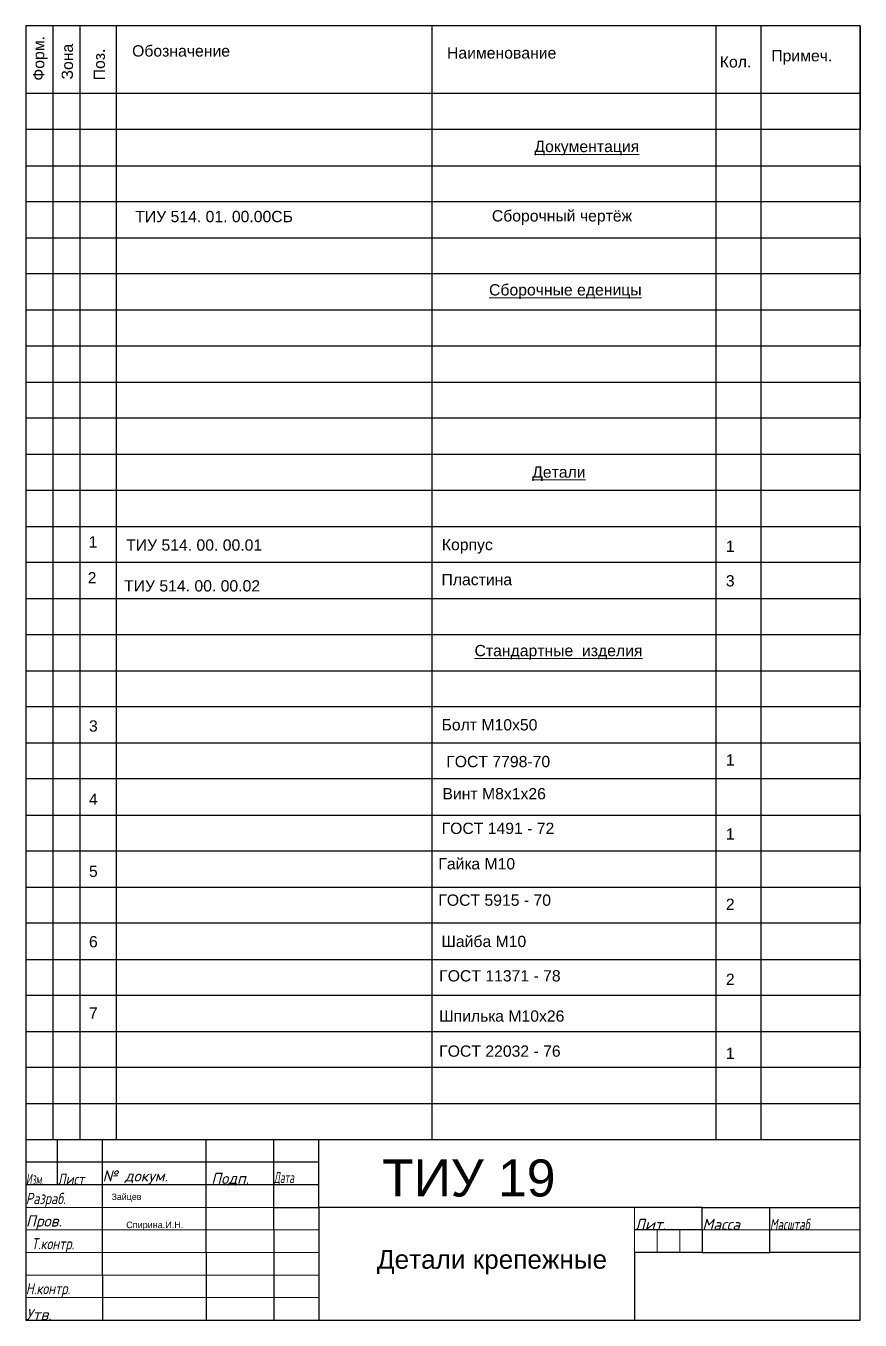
# Model space of a CAD drawing. Header units: millimetres. Extents: x 2360 to 3051, y 1470 to 1767.
# Drawn here: x 2865.7 to 3050.7, y 1469.8 to 1756.8 of the extents above; entities that cross this region are included whole.
import ezdxf

# ---------------------------------------------------------------- set-up
doc = ezdxf.new("R2010")
doc.units = ezdxf.units.MM
doc.styles.get("Standard").update_dxf_attribs({"font": 'arial.ttf'})

msp = doc.modelspace()

# ---------------------------------------------------------------- linework, layer by layer
at = {"lineweight": 30}
for p, q in [((3050.71, 1756.777), (2865.71, 1756.777)), ((2865.71, 1756.777), (2865.71, 1469.777)), ((2871.71, 1756.777), (2871.71, 1509.777)), ((2877.71, 1756.777), (2877.71, 1509.777)), ((2885.71, 1756.777), (2885.71, 1509.777)), ((2955.71, 1756.777), (2955.71, 1509.777)), ((3018.71, 1756.777), (3018.71, 1509.777)), ((3028.71, 1756.777), (3028.71, 1509.777)), ((3050.71, 1469.777), (3050.71, 1756.777)), ((3050.71, 1756.777), (3050.71, 1741.777)), ((3050.71, 1741.777), (2865.71, 1741.777)), ((3050.71, 1741.777), (3050.71, 1733.777)), ((3050.71, 1733.777), (2865.71, 1733.777)), ((2865.71, 1725.777), (3050.71, 1725.777)), ((3050.71, 1725.777), (3050.71, 1717.777)), ((3050.71, 1717.777), (2865.71, 1717.777)), ((2865.71, 1709.777), (3050.71, 1709.777)), ((3050.71, 1709.777), (3050.71, 1701.777)), ((3050.71, 1701.777), (2865.71, 1701.777)), ((2865.71, 1693.777), (3050.71, 1693.777)), ((3050.71, 1693.777), (3050.71, 1685.777)), ((3050.71, 1685.777), (2865.71, 1685.777)), ((2865.71, 1677.777), (3050.71, 1677.777)), ((3050.71, 1677.777), (3050.71, 1669.777)), ((3050.71, 1669.777), (2865.71, 1669.777)), ((2865.71, 1661.777), (3050.71, 1661.777)), ((3050.71, 1661.777), (3050.71, 1653.777)), ((3050.71, 1653.777), (2865.71, 1653.777)), ((2865.71, 1645.777), (3050.71, 1645.777)), ((3050.71, 1645.777), (3050.71, 1637.777)), ((3050.71, 1637.777), (2865.71, 1637.777)), ((2865.71, 1629.777), (3050.71, 1629.777)), ((3050.71, 1629.777), (3050.71, 1621.777)), ((3050.71, 1621.777), (2865.71, 1621.777)), ((2865.71, 1613.777), (3050.71, 1613.777)), ((3050.71, 1613.777), (3050.71, 1605.777)), ((3050.71, 1605.777), (2865.71, 1605.777)), ((2865.71, 1597.777), (3050.71, 1597.777)), ((3050.71, 1597.777), (3050.71, 1589.777)), ((3050.71, 1589.777), (2865.71, 1589.777)), ((2865.71, 1581.777), (3050.71, 1581.777)), ((3050.71, 1581.777), (3050.71, 1573.777)), ((3050.71, 1573.777), (2865.71, 1573.777)), ((2865.71, 1565.777), (3050.71, 1565.777)), ((3050.71, 1565.777), (3050.71, 1557.777)), ((3050.71, 1557.777), (2865.71, 1557.777)), ((2865.71, 1549.777), (3050.71, 1549.777)), ((3050.71, 1549.777), (3050.71, 1541.777)), ((3050.71, 1541.777), (2865.71, 1541.777)), ((2865.71, 1533.777), (3050.71, 1533.777)), ((3050.71, 1533.777), (3050.71, 1525.777)), ((3050.71, 1525.777), (2865.71, 1525.777)), ((2865.71, 1517.777), (3050.71, 1517.777)), ((3050.71, 1509.777), (2865.71, 1509.777)), ((2872.71, 1504.777), (2872.71, 1509.777)), ((2882.71, 1504.777), (2882.71, 1509.777)), ((2905.71, 1504.777), (2905.71, 1509.777)), ((2920.71, 1504.777), (2920.71, 1509.777)), ((2930.71, 1504.777), (2930.71, 1509.777)), ((3050.71, 1469.777), (3050.71, 1509.777)), ((2930.71, 1504.777), (2865.71, 1504.777)), ((2872.71, 1499.777), (2872.71, 1504.777)), ((2882.71, 1499.777), (2882.71, 1504.777)), ((2905.71, 1499.777), (2905.71, 1504.777)), ((2920.71, 1499.777), (2920.71, 1504.777)), ((2930.71, 1499.777), (2930.71, 1504.777)), ((2930.71, 1499.777), (2865.71, 1499.777)), ((2882.71, 1484.777), (2882.71, 1499.777)), ((2905.71, 1489.777), (2905.71, 1499.777)), ((2920.71, 1494.777), (2920.71, 1499.777)), ((2930.71, 1494.777), (2930.71, 1499.777)), ((2920.71, 1489.777), (2920.71, 1494.777)), ((2920.71, 1494.777), (2930.71, 1494.777)), ((2930.71, 1494.777), (2930.71, 1469.777)), ((3015.71, 1494.777), (2930.71, 1494.777)), ((3015.71, 1489.777), (3015.71, 1494.777)), ((3015.71, 1494.777), (3050.71, 1494.777)), ((3030.71, 1489.777), (3030.71, 1494.777)), ((2905.71, 1484.777), (2905.71, 1489.777)), ((2920.71, 1489.777), (2920.71, 1469.777)), ((3015.71, 1489.777), (3000.71, 1489.777)), ((3015.71, 1489.777), (3015.71, 1484.777)), ((3030.71, 1484.777), (3030.71, 1489.777)), ((2882.71, 1479.777), (2882.71, 1484.777)), ((2905.71, 1484.777), (2905.71, 1469.777)), ((3015.71, 1484.777), (3000.71, 1484.777)), ((3000.71, 1484.777), (3000.71, 1469.777)), ((3015.71, 1484.777), (3030.71, 1484.777)), ((3050.71, 1484.777), (3030.71, 1484.777)), ((2882.71, 1479.777), (2882.71, 1469.777)), ((2865.71, 1469.777), (3050.71, 1469.777))]:
    msp.add_line(p, q, dxfattribs=at)
at = {"lineweight": 0}
for p, q in [((2865.71, 1756.777), (2871.71, 1756.777)), ((2871.71, 1756.777), (2877.71, 1756.777)), ((2877.71, 1756.777), (2885.71, 1756.777)), ((2885.71, 1756.777), (2955.71, 1756.777)), ((2955.71, 1756.777), (3018.71, 1756.777)), ((3018.71, 1756.777), (3028.71, 1756.777)), ((2865.71, 1733.777), (2865.71, 1725.777)), ((2865.71, 1717.777), (2865.71, 1709.777)), ((2865.71, 1701.777), (2865.71, 1693.777)), ((2865.71, 1685.777), (2865.71, 1677.777)), ((2865.71, 1669.777), (2865.71, 1661.777)), ((2865.71, 1653.777), (2865.71, 1645.777)), ((2865.71, 1637.777), (2865.71, 1629.777)), ((2865.71, 1621.777), (2865.71, 1613.777)), ((2865.71, 1605.777), (2865.71, 1597.777)), ((2865.71, 1589.777), (2865.71, 1581.777)), ((2865.71, 1573.777), (2865.71, 1565.777)), ((2865.71, 1557.777), (2865.71, 1549.777)), ((2865.71, 1541.777), (2865.71, 1533.777)), ((2865.71, 1525.777), (2865.71, 1517.777)), ((2920.71, 1494.777), (2865.71, 1494.777)), ((3000.71, 1489.777), (3000.71, 1494.777)), ((2905.71, 1489.777), (2865.71, 1489.777)), ((2905.71, 1489.777), (2920.71, 1489.777)), ((2920.71, 1489.777), (2930.71, 1489.777)), ((3000.71, 1484.777), (3000.71, 1489.777)), ((3005.71, 1484.777), (3005.71, 1489.777)), ((3010.71, 1484.777), (3010.71, 1489.777)), ((3030.71, 1489.777), (3015.71, 1489.777)), ((3030.71, 1489.777), (3050.71, 1489.777)), ((2882.71, 1484.777), (2865.71, 1484.777)), ((2882.71, 1484.777), (2905.71, 1484.777)), ((2905.71, 1484.777), (2930.71, 1484.777)), ((3000.71, 1484.777), (3005.71, 1484.777)), ((3005.71, 1484.777), (3010.71, 1484.777)), ((3050.71, 1469.777), (3050.71, 1484.777)), ((2872.71, 1479.777), (2865.71, 1479.777)), ((2872.71, 1479.777), (2882.71, 1479.777)), ((2882.71, 1479.777), (2930.71, 1479.777)), ((2865.71, 1469.777), (2865.71, 1474.777)), ((2865.71, 1474.777), (2872.71, 1474.777)), ((2872.71, 1474.777), (2930.71, 1474.777))]:
    msp.add_line(p, q, dxfattribs=at)

# ---------------------------------------------------------------- texts
for s, height, p in [('ТИУ 19', 8.2092, (2944.684, 1497.19)), ('Детали крепежные', 4.14708, (2943.563, 1481.171))]:
    msp.add_text(s, height=height).set_placement(p)
for s, height, p in [('Зайцев', 1.4059, (2884.702, 1496.412)), ('Спирина.И.Н.', 1.43424, (2887.96, 1490.175))]:
    msp.add_text(s, height=height, dxfattribs=at).set_placement(p)
at = {"lineweight": 0, "char_height": 2.5, "attachment_point": 1, "rotation": 90}
for s, width, insert in [('Форм.', 6.24734, (2867.3, 1744.616)), ('Зона', 4.5371, (2873.644, 1744.882)), ('Поз.', 6.52593, (2880.725, 1744.714))]:
    msp.add_mtext_dynamic_manual_height_columns(s, width=width, gutter_width=12.5, heights=[0], dxfattribs=dict(at, insert=insert))
at = {"lineweight": 0, "char_height": 2.5, "attachment_point": 1}
for s, width, insert in [('Обозначение', 57.00917, (2889.267, 1752.479)), ('Наименование', 57.44229, (2959.096, 1752.036)), ('Примеч.', 17.02024, (3031.007, 1751.415)), ('Кол.', 10, (3019.598, 1750.052)), ('{\\LДокументация}', 25.79699, (2978.482, 1731.292)), ('ТИУ 514. 01. 00.00СБ', 68.24562, (2889.964, 1715.749)), ('Сборочный чертёж', 37.52098, (2969.044, 1715.903)), ('{\\LСборочные еденицы}', 43.11671, (2968.425, 1699.494)), ('{\\LДетали}', 4.27003, (2977.985, 1659.093)), ('1', 4.20029, (2879.624, 1643.593)), ('ТИУ 514. 00. 00.01', 68.24562, (2887.945, 1642.902)), ('Корпус', 27.97174, (2957.956, 1643.002)), ('1', 4.20029, (3020.937, 1642.637)), ('2', 4.20029, (2879.421, 1635.648)), ('ТИУ 514. 00. 00.02', 68.24562, (2887.485, 1633.85)), ('Пластина', 21.61828, (2957.873, 1635.252)), ('3', 4.20029, (3020.937, 1634.969)), ('{\\LСтандартные  изделия}', 46.16493, (2965.2, 1619.503)), ('3', 4.20029, (2879.697, 1602.779)), ('Болт М10х50', 41.71832, (2957.889, 1603.042)), ('ГОСТ 7798-70', 43.96266, (2958.927, 1594.891)), ('1', 4.20029, (3020.937, 1595.261)), ('Винт М8х1х26', 42.45744, (2958.081, 1587.762)), ('4', 4.20029, (2879.697, 1586.543)), ('ГОСТ 1491 - 72', 33.08589, (2957.902, 1580.086)), ('1', 4.20029, (3020.937, 1578.829)), ('5', 4.20029, (2879.697, 1570.558)), ('Гайка М10', 40.92444, (2957.191, 1572.222)), ('ГОСТ 5915 - 70', 37.05862, (2957.171, 1564.159)), ('2', 4.20029, (3020.937, 1563.235)), ('6', 4.20029, (2879.697, 1554.944)), ('Шайба М10', 42.45744, (2957.862, 1555.007)), ('ГОСТ 11371 - 78', 33.08589, (2957.364, 1547.373)), ('2', 4.20029, (3020.937, 1546.587)), ('7', 4.20029, (2879.697, 1539.133)), ('Шпилька М10х26', 42.45744, (2957.364, 1538.455)), ('ГОСТ 22032 - 76', 33.08589, (2957.364, 1530.684)), ('1', 4.20029, (3020.937, 1530.211))]:
    msp.add_mtext_dynamic_manual_height_columns(s, width=width, gutter_width=12.5, heights=[0], dxfattribs=dict(at, insert=insert))
at = {"lineweight": 0, "char_height": 2.46973}
for s, insert, width, attachment_point in [('\\W0.6;{\\fISOCPEUR|b0|i1|c204|p34;Изм.}', (2865.71, 1502.246), 4.93946, 1), ('{\\fISOCPEUR|b0|i1|c204|p34;\\W0.8;Лист}', (2872.71, 1502.246), 7.05638, 1), ('{\\fISOCPEUR|b0|i1|c204|p34;№ докум.}', (2882.71, 1502.987), 16.22967, 1), ('{\\fISOCPEUR|b0|i1|c204|p34;Подп.}', (2911.002, 1501.011), 10.58457, 5), ('{\\fISOCPEUR|b0|i1|c204|p34;\\W0.6;Дата}', (2920.71, 1502.617), 7.05638, 1), ('\\W0.8;{\\fISOCPEUR|b0|i1|c204|p34;Разраб.}', (2865.71, 1497.987), 11.99584, 1), ('{\\fISOCPEUR|b0|i1|c204|p34;Пров.}', (2865.71, 1492.987), 11.99584, 1), ('{\\fISOCPEUR|b0|i1|c204|p34;Лит.}', (3000.71, 1492.246), 10.20794, 1), ('{\\fISOCPEUR|b0|i1|c204|p34;Масса}', (3015.71, 1492.246), 12.08745, 1), ('{\\fISOCPEUR|b0|i1|c204|p34;\\W0.7;Масштаб}', (3030.71, 1492.246), 12.70148, 1), ('\\W0.8;{\\fISOCPEUR|b0|i1|c204|p34;Т.контр.}', (2871.708, 1486.382), 11.99584, 5), ('\\W0.8;{\\fISOCPEUR|b0|i1|c204|p34;Н.контр.}', (2865.71, 1477.987), 11.99584, 1), ('{\\fISOCPEUR|b0|i1|c204|p34;Утв.}', (2865.71, 1472.246), 11.99584, 1)]:
    msp.add_mtext(s, dxfattribs=dict(at, insert=insert, width=width, attachment_point=attachment_point))

doc.saveas('drawing.dxf')
